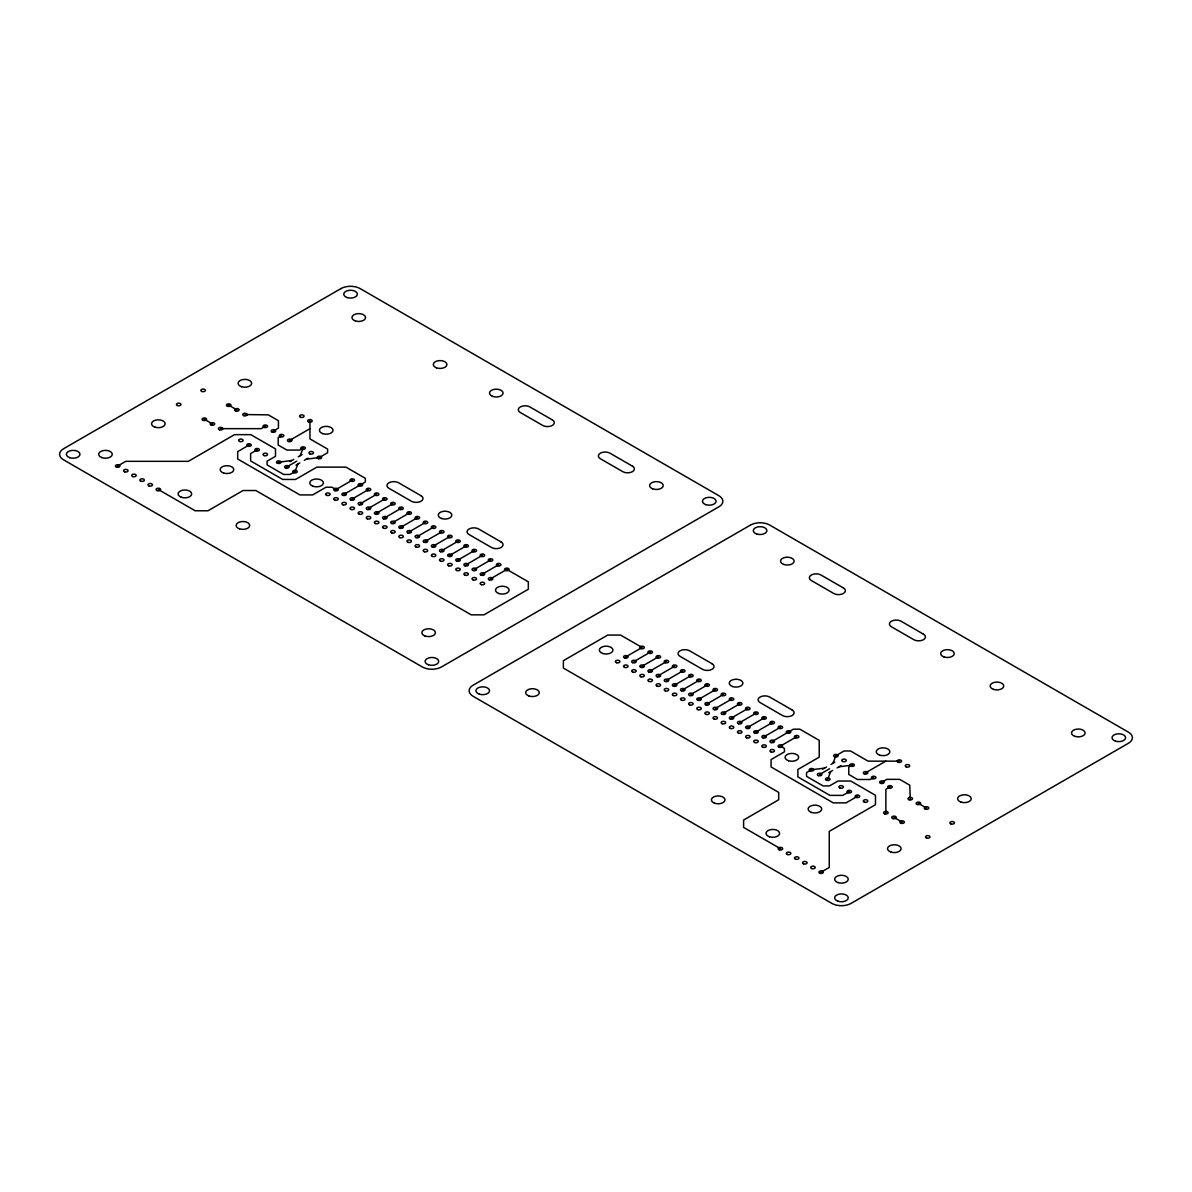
<?xml version="1.0" encoding="UTF-8"?>
<svg xmlns="http://www.w3.org/2000/svg" width="1192" height="1192" viewBox="0 0 1192 1192"><rect width="100%" height="100%" fill="white"/><g stroke="black" fill="none" stroke-linecap="round" stroke-linejoin="round"><path stroke-width="1.5" d="M300.16 455.687L303.111 448.118L299.714 450.069L286.899 450.069L278.183 445.033L278.183 437.643L281.565 435.676M297.911 464.016L294.975 471.6L290.043 474.446L283.636 474.446L267.068 464.88L267.068 461.185L275.501 456.312L275.501 448.907L250.797 434.648L234.526 434.648L188.321 461.334L125.801 461.334L117.665 466.027M832.94 763.282L835.875 755.713L844.085 750.975L850.492 750.975L868.119 761.152L899.334 761.152M827.74 779.196L830.69 771.611M265.295 426.289L261.197 428.658L220.595 428.658M249.024 445.078L237.685 451.619L237.685 459.009L299.877 494.918L312.691 494.918L326.057 487.215L331.927 487.215L335.995 489.554L352.251 480.167M273.43 430.983L278.436 428.092L278.436 420.702L268.304 414.846L244.986 414.563M257.159 449.771L250.633 453.541L250.633 460.932L282.698 479.452L295.512 479.452L316.863 467.13L345.948 467.13L365.333 478.32L365.333 482.015L344.115 494.248M289.701 440.37L309.95 428.688M289.909 461.617L293.754 459.397M298.238 456.804L302.083 454.584M286.84 466.906L296.793 461.155M295.988 465.118L299.833 462.898M304.318 460.321L308.162 458.1M352.251 498.956L368.522 489.554M360.386 503.65L376.657 494.248M368.522 508.343L384.793 498.956M376.657 513.037L392.928 503.65M384.793 517.745L401.063 508.343M392.928 522.439L409.199 513.037M401.063 527.132L417.334 517.745M409.199 531.826L425.47 522.439M417.334 536.519L433.605 527.132M425.47 541.228L441.74 531.826M433.605 545.921L449.876 536.519M441.74 550.615L458.011 541.228M449.876 555.308L466.147 545.921M458.011 560.017L474.282 550.615M466.147 564.71L482.417 555.308M474.282 569.404L490.553 560.017M482.417 574.097L498.688 564.71M490.553 578.805L506.823 569.404L528.339 581.815L528.339 589.221L483.967 614.834L471.168 614.834L255.863 490.523L243.049 490.523L207.974 510.772L195.16 510.772L158.342 489.51M625.8 656.881L642.071 647.48L620.555 635.068L607.741 635.068L563.384 660.681L563.384 668.071L778.689 792.382L778.689 799.772L743.614 820.022L743.614 827.427L780.432 848.674M633.935 661.575L650.206 652.173M642.071 666.268L658.342 656.881M650.206 670.962L666.477 661.575M658.342 675.67L674.612 666.268M666.477 680.364L682.748 670.962M674.612 685.057L690.883 675.67M682.748 689.751L699.019 680.364M690.883 694.444L707.154 685.057M699.019 699.153L715.289 689.751M707.154 703.846L723.425 694.444M715.289 708.54L731.56 699.153M723.425 713.233L739.696 703.846M731.56 717.942L747.831 708.54M739.696 722.635L755.966 713.233M747.831 727.329L764.087 717.942M755.966 732.022L772.222 722.635M764.087 736.731L780.358 727.329M772.222 741.424L793.44 729.176L799.832 729.176L819.217 740.366L819.217 757.158L797.865 769.481L797.865 776.886L829.93 795.392L842.744 795.392L849.285 791.622M796.628 736.731L780.358 746.117L784.425 748.472L784.425 751.854L771.075 759.572L771.075 766.963L833.268 802.872L846.082 802.872L857.421 796.316M822.689 769.212L826.533 766.992M831.018 764.4L834.862 762.18M819.604 774.502L829.572 768.751M828.768 772.714L832.612 770.494M837.097 767.916L840.941 765.696M865.556 772.833L885.805 761.152M873.691 777.542L870.294 779.493L857.48 779.493L848.764 774.457L848.764 767.067L852.146 765.1L839.019 766.799M881.827 782.235L886.833 779.344L899.632 779.344L909.764 785.185L910.256 798.655M889.962 786.929L885.865 789.298L885.865 812.735M821.109 872.157L829.245 867.463L829.245 831.375L875.464 804.689L875.464 795.302L850.76 781.043L837.946 781.043L829.513 785.915L823.106 785.915L806.537 776.35L806.537 772.639L811.469 769.794L824.611 768.095M278.704 462.198L291.831 460.499M306.24 459.203L319.382 457.505L327.577 452.766L327.577 449.071L309.95 438.894L309.95 420.865M228.715 405.161L236.85 409.869M918.391 803.348L926.527 808.042M204.324 419.256L212.459 423.95M894 817.444L902.135 822.137M340.942 288.598L63.563 448.743A13.589 7.852 0 0 0 63.563 459.829L422.296 666.939A13.589 7.852 0 0 0 441.502 666.939L718.88 506.809A13.589 7.852 0 0 0 718.88 495.708L360.148 288.598A13.589 7.852 0 0 0 340.942 288.598M750.498 525.061L473.12 685.191A13.589 7.852 0 0 0 473.12 696.292L831.852 903.402A13.589 7.852 0 0 0 851.058 903.402L1128.437 743.257A13.589 7.852 0 0 0 1128.437 732.171L769.704 525.061A13.589 7.852 0 0 0 750.498 525.061M552.328 419.897L529.904 406.949A6.794 3.919 0 0 0 520.293 406.949A6.794 3.919 0 0 0 520.293 412.492L542.718 425.44A6.794 3.919 0 0 0 552.328 425.44A6.794 3.919 0 0 0 552.328 419.897M632.401 466.117L609.976 453.183A6.794 3.919 0 0 0 600.366 453.183A6.794 3.919 0 0 0 600.366 458.726L622.79 471.674A6.794 3.919 0 0 0 632.401 471.674A6.794 3.919 0 0 0 632.401 466.117M843.37 587.924L820.96 574.991A6.794 3.919 0 0 0 811.35 574.991A6.794 3.919 0 0 0 811.35 580.534L833.759 593.482A6.794 3.919 0 0 0 843.37 593.482A6.794 3.919 0 0 0 843.37 587.924M923.442 634.159L901.033 621.211A6.794 3.919 0 0 0 891.422 621.211A6.794 3.919 0 0 0 891.422 626.769L913.832 639.702A6.794 3.919 0 0 0 923.442 639.702A6.794 3.919 0 0 0 923.442 634.159M421.014 495.708L398.59 482.76A6.794 3.919 0 0 0 388.979 482.76A6.794 3.919 0 0 0 388.979 488.318L411.404 501.251A6.794 3.919 0 0 0 421.014 501.251A6.794 3.919 0 0 0 421.014 495.708M501.087 541.943L478.663 528.995A6.794 3.919 0 0 0 469.052 528.995A6.794 3.919 0 0 0 469.052 534.538L491.477 547.486A6.794 3.919 0 0 0 501.087 547.486A6.794 3.919 0 0 0 501.087 541.943M712.056 663.75L689.632 650.802A6.794 3.919 0 0 0 680.036 650.802A6.794 3.919 0 0 0 680.036 656.345L702.446 669.293A6.794 3.919 0 0 0 712.056 669.293A6.794 3.919 0 0 0 712.056 663.75M792.129 709.97L769.704 697.037A6.794 3.919 0 0 0 760.094 697.037A6.794 3.919 0 0 0 760.094 702.58L782.518 715.528A6.794 3.919 0 0 0 792.129 715.528A6.794 3.919 0 0 0 792.129 709.97M505.557 570.491A2.265 1.311 0 0 0 509.088 569.493A2.265 1.311 0 0 0 505.84 568.226A2.265 1.311 0 0 0 505.557 570.491M351.118 481.3A2.265 1.311 0 0 0 354.516 480.167A2.265 1.311 0 0 0 351.118 479.035A2.265 1.311 0 0 0 351.118 481.3M359.12 485.949A2.265 1.311 0 0 0 362.651 484.95A2.265 1.311 0 0 0 359.403 483.684A2.265 1.311 0 0 0 359.12 485.949M293.843 472.732A2.265 1.311 0 0 0 297.24 471.6A2.265 1.311 0 0 0 293.843 470.467A2.265 1.311 0 0 0 293.843 472.732M285.707 468.039A2.265 1.311 0 0 0 289.105 466.906A2.265 1.311 0 0 0 285.707 465.774A2.265 1.311 0 0 0 285.707 468.039M277.572 463.33A2.265 1.311 0 0 0 280.969 462.198A2.265 1.311 0 0 0 277.572 461.066A2.265 1.311 0 0 0 277.572 463.33M301.829 449.19A2.265 1.311 0 0 0 305.361 448.207A2.265 1.311 0 0 0 302.112 446.94A2.265 1.311 0 0 0 301.829 449.19M318.249 458.637A2.265 1.311 0 0 0 321.646 457.505A2.265 1.311 0 0 0 318.249 456.372A2.265 1.311 0 0 0 318.249 458.637M227.583 406.293A2.265 1.311 0 0 0 230.98 405.161A2.265 1.311 0 0 0 227.583 404.028A2.265 1.311 0 0 0 227.583 406.293M235.584 410.942A2.265 1.311 0 0 0 239.115 409.959A2.265 1.311 0 0 0 235.867 408.692A2.265 1.311 0 0 0 235.584 410.942M243.719 415.65A2.265 1.311 0 0 0 247.251 414.652A2.265 1.311 0 0 0 244.002 413.386A2.265 1.311 0 0 0 243.719 415.65M203.042 420.344A2.265 1.311 0 0 0 206.574 419.346A2.265 1.311 0 0 0 203.325 418.079A2.265 1.311 0 0 0 203.042 420.344M219.462 429.791A2.265 1.311 0 0 0 222.859 428.658A2.265 1.311 0 0 0 219.462 427.526A2.265 1.311 0 0 0 219.462 429.791M211.178 425.037A2.265 1.311 0 0 0 214.709 424.054A2.265 1.311 0 0 0 211.461 422.773A2.265 1.311 0 0 0 211.178 425.037M288.568 441.502A2.265 1.311 0 0 0 291.965 440.37A2.265 1.311 0 0 0 288.568 439.237A2.265 1.311 0 0 0 288.568 441.502M280.433 436.808A2.265 1.311 0 0 0 283.83 435.676A2.265 1.311 0 0 0 280.433 434.544A2.265 1.311 0 0 0 280.433 436.808M272.163 432.07A2.265 1.311 0 0 0 275.695 431.072A2.265 1.311 0 0 0 272.447 429.805A2.265 1.311 0 0 0 272.163 432.07M264.162 427.421A2.265 1.311 0 0 0 267.559 426.289A2.265 1.311 0 0 0 264.162 425.157A2.265 1.311 0 0 0 264.162 427.421M247.757 446.151A2.265 1.311 0 0 0 251.288 445.167A2.265 1.311 0 0 0 248.04 443.901A2.265 1.311 0 0 0 247.757 446.151M264.162 455.597A2.265 1.311 0 0 0 267.559 454.465A2.265 1.311 0 0 0 264.162 453.332A2.265 1.311 0 0 0 264.162 455.597M256.027 450.904A2.265 1.311 0 0 0 259.424 449.771A2.265 1.311 0 0 0 256.027 448.639A2.265 1.311 0 0 0 256.027 450.904M497.556 565.842A2.265 1.311 0 0 0 500.953 564.71A2.265 1.311 0 0 0 497.556 563.578A2.265 1.311 0 0 0 497.556 565.842M489.286 561.089A2.265 1.311 0 0 0 492.817 560.106A2.265 1.311 0 0 0 489.569 558.839A2.265 1.311 0 0 0 489.286 561.089M481.285 556.44A2.265 1.311 0 0 0 484.682 555.308A2.265 1.311 0 0 0 481.285 554.176A2.265 1.311 0 0 0 481.285 556.44M473.015 551.702A2.265 1.311 0 0 0 476.547 550.704A2.265 1.311 0 0 0 473.298 549.438A2.265 1.311 0 0 0 473.015 551.702M465.014 547.053A2.265 1.311 0 0 0 468.411 545.921A2.265 1.311 0 0 0 465.014 544.789A2.265 1.311 0 0 0 465.014 547.053M456.745 542.3A2.265 1.311 0 0 0 460.276 541.317A2.265 1.311 0 0 0 457.028 540.05A2.265 1.311 0 0 0 456.745 542.3M448.743 537.652A2.265 1.311 0 0 0 452.14 536.519A2.265 1.311 0 0 0 448.743 535.387A2.265 1.311 0 0 0 448.743 537.652M440.474 532.913A2.265 1.311 0 0 0 444.005 531.93A2.265 1.311 0 0 0 440.757 530.649A2.265 1.311 0 0 0 440.474 532.913M432.473 528.265A2.265 1.311 0 0 0 435.87 527.132A2.265 1.311 0 0 0 432.473 526A2.265 1.311 0 0 0 432.473 528.265M424.203 523.512A2.265 1.311 0 0 0 427.734 522.528A2.265 1.311 0 0 0 424.486 521.262A2.265 1.311 0 0 0 424.203 523.512M416.068 518.818A2.265 1.311 0 0 0 419.599 517.835A2.265 1.311 0 0 0 416.351 516.568A2.265 1.311 0 0 0 416.068 518.818M407.932 514.125A2.265 1.311 0 0 0 411.463 513.141A2.265 1.311 0 0 0 408.215 511.86A2.265 1.311 0 0 0 407.932 514.125M399.797 509.431A2.265 1.311 0 0 0 403.328 508.433A2.265 1.311 0 0 0 400.08 507.166A2.265 1.311 0 0 0 399.797 509.431M391.796 504.782A2.265 1.311 0 0 0 395.193 503.65A2.265 1.311 0 0 0 391.796 502.517A2.265 1.311 0 0 0 391.796 504.782M383.66 500.089A2.265 1.311 0 0 0 387.057 498.956A2.265 1.311 0 0 0 383.66 497.824A2.265 1.311 0 0 0 383.66 500.089M375.525 495.38A2.265 1.311 0 0 0 378.922 494.248A2.265 1.311 0 0 0 375.525 493.115A2.265 1.311 0 0 0 375.525 495.38M367.389 490.687A2.265 1.311 0 0 0 370.786 489.554A2.265 1.311 0 0 0 367.389 488.422A2.265 1.311 0 0 0 367.389 490.687M308.817 421.998A2.265 1.311 0 0 0 312.215 420.865A2.265 1.311 0 0 0 308.817 419.733A2.265 1.311 0 0 0 308.817 421.998M334.863 490.687A2.265 1.311 0 0 0 338.26 489.554A2.265 1.311 0 0 0 334.863 488.422A2.265 1.311 0 0 0 334.863 490.687M489.286 579.878A2.265 1.311 0 0 0 492.817 578.895A2.265 1.311 0 0 0 489.569 577.628A2.265 1.311 0 0 0 489.286 579.878M481.285 575.229A2.265 1.311 0 0 0 484.682 574.097A2.265 1.311 0 0 0 481.285 572.965A2.265 1.311 0 0 0 481.285 575.229M473.015 570.491A2.265 1.311 0 0 0 476.547 569.493A2.265 1.311 0 0 0 473.298 568.226A2.265 1.311 0 0 0 473.015 570.491M465.014 565.842A2.265 1.311 0 0 0 468.411 564.71A2.265 1.311 0 0 0 465.014 563.578A2.265 1.311 0 0 0 465.014 565.842M456.879 561.149A2.265 1.311 0 0 0 460.276 560.017A2.265 1.311 0 0 0 456.879 558.884A2.265 1.311 0 0 0 456.879 561.149M448.609 556.396A2.265 1.311 0 0 0 452.14 555.412A2.265 1.311 0 0 0 448.892 554.131A2.265 1.311 0 0 0 448.609 556.396M440.474 551.702A2.265 1.311 0 0 0 444.005 550.704A2.265 1.311 0 0 0 440.757 549.438A2.265 1.311 0 0 0 440.474 551.702M432.338 547.009A2.265 1.311 0 0 0 435.87 546.01A2.265 1.311 0 0 0 432.622 544.744A2.265 1.311 0 0 0 432.338 547.009M424.337 542.36A2.265 1.311 0 0 0 427.734 541.228A2.265 1.311 0 0 0 424.337 540.095A2.265 1.311 0 0 0 424.337 542.36M416.068 537.607A2.265 1.311 0 0 0 419.599 536.623A2.265 1.311 0 0 0 416.351 535.357A2.265 1.311 0 0 0 416.068 537.607M407.932 532.913A2.265 1.311 0 0 0 411.463 531.93A2.265 1.311 0 0 0 408.215 530.649A2.265 1.311 0 0 0 407.932 532.913M399.931 528.265A2.265 1.311 0 0 0 403.328 527.132A2.265 1.311 0 0 0 399.931 526A2.265 1.311 0 0 0 399.931 528.265M391.661 523.512A2.265 1.311 0 0 0 395.193 522.528A2.265 1.311 0 0 0 391.945 521.262A2.265 1.311 0 0 0 391.661 523.512M383.66 518.878A2.265 1.311 0 0 0 387.057 517.745A2.265 1.311 0 0 0 383.66 516.613A2.265 1.311 0 0 0 383.66 518.878M375.525 514.169A2.265 1.311 0 0 0 378.922 513.037A2.265 1.311 0 0 0 375.525 511.904A2.265 1.311 0 0 0 375.525 514.169M367.389 509.476A2.265 1.311 0 0 0 370.786 508.343A2.265 1.311 0 0 0 367.389 507.211A2.265 1.311 0 0 0 367.389 509.476M359.254 504.782A2.265 1.311 0 0 0 362.651 503.65A2.265 1.311 0 0 0 359.254 502.517A2.265 1.311 0 0 0 359.254 504.782M350.984 500.029A2.265 1.311 0 0 0 354.516 499.046A2.265 1.311 0 0 0 351.267 497.779A2.265 1.311 0 0 0 350.984 500.029M342.849 495.336A2.265 1.311 0 0 0 346.38 494.352A2.265 1.311 0 0 0 343.132 493.086A2.265 1.311 0 0 0 342.849 495.336M334.863 500.089A2.265 1.311 0 0 0 338.26 498.956A2.265 1.311 0 0 0 334.863 497.824A2.265 1.311 0 0 0 334.863 500.089M342.983 504.782A2.265 1.311 0 0 0 346.38 503.65A2.265 1.311 0 0 0 342.983 502.517A2.265 1.311 0 0 0 342.983 504.782M351.118 509.476A2.265 1.311 0 0 0 354.516 508.343A2.265 1.311 0 0 0 351.118 507.211A2.265 1.311 0 0 0 351.118 509.476M359.254 514.169A2.265 1.311 0 0 0 362.651 513.037A2.265 1.311 0 0 0 359.254 511.904A2.265 1.311 0 0 0 359.254 514.169M367.389 518.878A2.265 1.311 0 0 0 370.786 517.745A2.265 1.311 0 0 0 367.389 516.613A2.265 1.311 0 0 0 367.389 518.878M375.525 523.571A2.265 1.311 0 0 0 378.922 522.439A2.265 1.311 0 0 0 375.525 521.306A2.265 1.311 0 0 0 375.525 523.571M383.66 528.265A2.265 1.311 0 0 0 387.057 527.132A2.265 1.311 0 0 0 383.66 526A2.265 1.311 0 0 0 383.66 528.265M391.796 532.958A2.265 1.311 0 0 0 395.193 531.826A2.265 1.311 0 0 0 391.796 530.693A2.265 1.311 0 0 0 391.796 532.958M399.931 537.652A2.265 1.311 0 0 0 403.328 536.519A2.265 1.311 0 0 0 399.931 535.387A2.265 1.311 0 0 0 399.931 537.652M408.066 542.36A2.265 1.311 0 0 0 411.463 541.228A2.265 1.311 0 0 0 408.066 540.095A2.265 1.311 0 0 0 408.066 542.36M416.202 547.053A2.265 1.311 0 0 0 419.599 545.921A2.265 1.311 0 0 0 416.202 544.789A2.265 1.311 0 0 0 416.202 547.053M424.337 551.747A2.265 1.311 0 0 0 427.734 550.615A2.265 1.311 0 0 0 424.337 549.482A2.265 1.311 0 0 0 424.337 551.747M432.473 556.44A2.265 1.311 0 0 0 435.87 555.308A2.265 1.311 0 0 0 432.473 554.176A2.265 1.311 0 0 0 432.473 556.44M440.608 561.149A2.265 1.311 0 0 0 444.005 560.017A2.265 1.311 0 0 0 440.608 558.884A2.265 1.311 0 0 0 440.608 561.149M448.743 565.842A2.265 1.311 0 0 0 452.14 564.71A2.265 1.311 0 0 0 448.743 563.578A2.265 1.311 0 0 0 448.743 565.842M456.879 570.536A2.265 1.311 0 0 0 460.276 569.404A2.265 1.311 0 0 0 456.879 568.271A2.265 1.311 0 0 0 456.879 570.536M465.014 575.229A2.265 1.311 0 0 0 468.411 574.097A2.265 1.311 0 0 0 465.014 572.965A2.265 1.311 0 0 0 465.014 575.229M473.149 579.938A2.265 1.311 0 0 0 476.547 578.805A2.265 1.311 0 0 0 473.149 577.673A2.265 1.311 0 0 0 473.149 579.938M481.285 584.631A2.265 1.311 0 0 0 484.682 583.499A2.265 1.311 0 0 0 481.285 582.366A2.265 1.311 0 0 0 481.285 584.631M157.21 490.642A2.265 1.311 0 0 0 160.607 489.51A2.265 1.311 0 0 0 157.21 488.377A2.265 1.311 0 0 0 157.21 490.642M140.939 481.255A2.265 1.311 0 0 0 144.336 480.123A2.265 1.311 0 0 0 140.939 478.99A2.265 1.311 0 0 0 140.939 481.255M132.804 476.562A2.265 1.311 0 0 0 136.201 475.429A2.265 1.311 0 0 0 132.804 474.297A2.265 1.311 0 0 0 132.804 476.562M116.533 467.16A2.265 1.311 0 0 0 119.93 466.027A2.265 1.311 0 0 0 116.533 464.895A2.265 1.311 0 0 0 116.533 467.16M300.682 417.304A2.265 1.311 0 0 0 304.079 416.172A2.265 1.311 0 0 0 300.682 415.04A2.265 1.311 0 0 0 300.682 417.304M124.668 471.853A2.265 1.311 0 0 0 128.066 470.721A2.265 1.311 0 0 0 124.668 469.588A2.265 1.311 0 0 0 124.668 471.853M149.075 485.949A2.265 1.311 0 0 0 152.472 484.816A2.265 1.311 0 0 0 149.075 483.684A2.265 1.311 0 0 0 149.075 485.949M326.727 495.38A2.265 1.311 0 0 0 330.124 494.248A2.265 1.311 0 0 0 326.727 493.115A2.265 1.311 0 0 0 326.727 495.38M239.756 441.502A2.265 1.311 0 0 0 243.153 440.37A2.265 1.311 0 0 0 239.756 439.237A2.265 1.311 0 0 0 239.756 441.502M177.563 405.593A2.265 1.311 0 0 0 180.96 404.46A2.265 1.311 0 0 0 177.563 403.328A2.265 1.311 0 0 0 177.563 405.593M201.97 391.512A2.265 1.311 0 0 0 205.367 390.38A2.265 1.311 0 0 0 201.97 389.248A2.265 1.311 0 0 0 201.97 391.512M309.965 453.899A2.265 1.311 0 0 0 313.496 452.9A2.265 1.311 0 0 0 310.248 451.634A2.265 1.311 0 0 0 309.965 453.899M498.912 593.542A6.794 3.919 0 0 0 509.103 590.144A6.794 3.919 0 0 0 498.912 586.747A6.794 3.919 0 0 0 498.912 593.542M424.829 635.932A6.794 3.919 0 0 0 435.423 632.952A6.794 3.919 0 0 0 425.678 629.153A6.794 3.919 0 0 0 424.829 635.932M239.518 528.846A6.794 3.919 0 0 0 249.709 525.448A6.794 3.919 0 0 0 239.518 522.051A6.794 3.919 0 0 0 239.518 528.846M312.766 486.157A6.794 3.919 0 0 0 323.36 483.192A6.794 3.919 0 0 0 313.615 479.378A6.794 3.919 0 0 0 312.766 486.157M223.575 473.015A6.794 3.919 0 0 0 233.766 469.618A6.794 3.919 0 0 0 223.575 466.221A6.794 3.919 0 0 0 223.575 473.015M181.08 497.168A6.794 3.919 0 0 0 191.674 494.188A6.794 3.919 0 0 0 181.929 490.389A6.794 3.919 0 0 0 181.08 497.168M154.945 427.153A6.794 3.919 0 0 0 165.137 423.756A6.794 3.919 0 0 0 154.945 420.359A6.794 3.919 0 0 0 154.945 427.153M101.663 457.534A6.794 3.919 0 0 0 112.242 454.569A6.794 3.919 0 0 0 102.497 450.755A6.794 3.919 0 0 0 101.663 457.534M241.484 386.685A6.794 3.919 0 0 0 251.676 383.288A6.794 3.919 0 0 0 241.484 379.89A6.794 3.919 0 0 0 241.484 386.685M322.823 433.665A6.794 3.919 0 0 0 333.015 430.267A6.794 3.919 0 0 0 322.823 426.87A6.794 3.919 0 0 0 322.823 433.665M436.317 367.762A6.794 3.919 0 0 0 446.896 364.782A6.794 3.919 0 0 0 437.151 360.982A6.794 3.919 0 0 0 436.317 367.762M355.365 320.931A6.794 3.919 0 0 0 365.557 317.534A6.794 3.919 0 0 0 355.365 314.137A6.794 3.919 0 0 0 355.365 320.931M652.605 488.795A6.794 3.919 0 0 0 663.199 485.815A6.794 3.919 0 0 0 653.454 482.015A6.794 3.919 0 0 0 652.605 488.795M492.475 396.325A6.794 3.919 0 0 0 503.054 393.36A6.794 3.919 0 0 0 493.309 389.56A6.794 3.919 0 0 0 492.475 396.325M441.636 518.52A6.794 3.919 0 0 0 451.828 515.123A6.794 3.919 0 0 0 441.636 511.726A6.794 3.919 0 0 0 441.636 518.52M347.155 297.553A6.794 3.919 0 0 0 357.347 294.156A6.794 3.919 0 0 0 347.155 290.759A6.794 3.919 0 0 0 347.155 297.553M705.873 504.648A6.794 3.919 0 0 0 716.064 501.251A6.794 3.919 0 0 0 705.873 497.854A6.794 3.919 0 0 0 705.873 504.648M428.509 664.793A6.794 3.919 0 0 0 438.701 661.396A6.794 3.919 0 0 0 428.509 657.999A6.794 3.919 0 0 0 428.509 664.793M69.777 457.683A6.794 3.919 0 0 0 79.968 454.286A6.794 3.919 0 0 0 69.777 450.889A6.794 3.919 0 0 0 69.777 457.683M640.938 648.612A2.265 1.311 0 0 0 644.336 647.48A2.265 1.311 0 0 0 640.938 646.347A2.265 1.311 0 0 0 640.938 648.612M795.496 737.848A2.265 1.311 0 0 0 798.893 736.731A2.265 1.311 0 0 0 795.496 735.598A2.265 1.311 0 0 0 795.496 737.848M787.361 733.154A2.265 1.311 0 0 0 790.758 732.022A2.265 1.311 0 0 0 787.361 730.89A2.265 1.311 0 0 0 787.361 733.154M810.337 770.926A2.265 1.311 0 0 0 813.734 769.794A2.265 1.311 0 0 0 810.337 768.661A2.265 1.311 0 0 0 810.337 770.926M818.472 775.634A2.265 1.311 0 0 0 821.869 774.502A2.265 1.311 0 0 0 818.472 773.37A2.265 1.311 0 0 0 818.472 775.634M826.607 780.328A2.265 1.311 0 0 0 830.004 779.196A2.265 1.311 0 0 0 826.607 778.063A2.265 1.311 0 0 0 826.607 780.328M851.013 766.232A2.265 1.311 0 0 0 854.411 765.1A2.265 1.311 0 0 0 851.013 763.968A2.265 1.311 0 0 0 851.013 766.232M834.743 756.846A2.265 1.311 0 0 0 838.14 755.713A2.265 1.311 0 0 0 834.743 754.581A2.265 1.311 0 0 0 834.743 756.846M925.394 809.174A2.265 1.311 0 0 0 928.792 808.042A2.265 1.311 0 0 0 925.394 806.909A2.265 1.311 0 0 0 925.394 809.174M917.259 804.481A2.265 1.311 0 0 0 920.656 803.348A2.265 1.311 0 0 0 917.259 802.216A2.265 1.311 0 0 0 917.259 804.481M909.123 799.787A2.265 1.311 0 0 0 912.521 798.655A2.265 1.311 0 0 0 909.123 797.523A2.265 1.311 0 0 0 909.123 799.787M901.003 823.27A2.265 1.311 0 0 0 904.4 822.137A2.265 1.311 0 0 0 901.003 821.005A2.265 1.311 0 0 0 901.003 823.27M884.732 813.868A2.265 1.311 0 0 0 888.129 812.735A2.265 1.311 0 0 0 884.732 811.603A2.265 1.311 0 0 0 884.732 813.868M892.868 818.576A2.265 1.311 0 0 0 896.265 817.444A2.265 1.311 0 0 0 892.868 816.311A2.265 1.311 0 0 0 892.868 818.576M864.423 773.966A2.265 1.311 0 0 0 867.821 772.833A2.265 1.311 0 0 0 864.423 771.701A2.265 1.311 0 0 0 864.423 773.966M872.425 778.614A2.265 1.311 0 0 0 875.941 777.631A2.265 1.311 0 0 0 872.693 776.364A2.265 1.311 0 0 0 872.425 778.614M880.694 783.367A2.265 1.311 0 0 0 884.091 782.235A2.265 1.311 0 0 0 880.694 781.103A2.265 1.311 0 0 0 880.694 783.367M888.83 788.061A2.265 1.311 0 0 0 892.227 786.929A2.265 1.311 0 0 0 888.83 785.796A2.265 1.311 0 0 0 888.83 788.061M856.288 797.448A2.265 1.311 0 0 0 859.685 796.316A2.265 1.311 0 0 0 856.288 795.198A2.265 1.311 0 0 0 856.288 797.448M840.017 788.061A2.265 1.311 0 0 0 843.414 786.929A2.265 1.311 0 0 0 840.017 785.796A2.265 1.311 0 0 0 840.017 788.061M848.019 792.71A2.265 1.311 0 0 0 851.535 791.726A2.265 1.311 0 0 0 848.287 790.445A2.265 1.311 0 0 0 848.019 792.71M648.925 653.261A2.265 1.311 0 0 0 652.456 652.277A2.265 1.311 0 0 0 649.208 651.011A2.265 1.311 0 0 0 648.925 653.261M657.209 658.014A2.265 1.311 0 0 0 660.606 656.881A2.265 1.311 0 0 0 657.209 655.749A2.265 1.311 0 0 0 657.209 658.014M665.196 662.663A2.265 1.311 0 0 0 668.727 661.664A2.265 1.311 0 0 0 665.479 660.398A2.265 1.311 0 0 0 665.196 662.663M673.48 667.401A2.265 1.311 0 0 0 676.877 666.268A2.265 1.311 0 0 0 673.48 665.136A2.265 1.311 0 0 0 673.48 667.401M681.466 672.05A2.265 1.311 0 0 0 684.998 671.066A2.265 1.311 0 0 0 681.75 669.785A2.265 1.311 0 0 0 681.466 672.05M689.751 676.803A2.265 1.311 0 0 0 693.148 675.67A2.265 1.311 0 0 0 689.751 674.538A2.265 1.311 0 0 0 689.751 676.803M697.886 681.496A2.265 1.311 0 0 0 701.283 680.364A2.265 1.311 0 0 0 697.886 679.231A2.265 1.311 0 0 0 697.886 681.496M706.022 686.19A2.265 1.311 0 0 0 709.419 685.057A2.265 1.311 0 0 0 706.022 683.925A2.265 1.311 0 0 0 706.022 686.19M714.157 690.883A2.265 1.311 0 0 0 717.554 689.751A2.265 1.311 0 0 0 714.157 688.618A2.265 1.311 0 0 0 714.157 690.883M722.292 695.577A2.265 1.311 0 0 0 725.69 694.444A2.265 1.311 0 0 0 722.292 693.312A2.265 1.311 0 0 0 722.292 695.577M730.279 700.226A2.265 1.311 0 0 0 733.81 699.242A2.265 1.311 0 0 0 730.562 697.976A2.265 1.311 0 0 0 730.279 700.226M738.563 704.979A2.265 1.311 0 0 0 741.96 703.846A2.265 1.311 0 0 0 738.563 702.714A2.265 1.311 0 0 0 738.563 704.979M746.55 709.627A2.265 1.311 0 0 0 750.081 708.629A2.265 1.311 0 0 0 746.833 707.363A2.265 1.311 0 0 0 746.55 709.627M754.834 714.366A2.265 1.311 0 0 0 758.231 713.233A2.265 1.311 0 0 0 754.834 712.101A2.265 1.311 0 0 0 754.834 714.366M762.954 719.074A2.265 1.311 0 0 0 766.352 717.942A2.265 1.311 0 0 0 762.954 716.809A2.265 1.311 0 0 0 762.954 719.074M771.09 723.768A2.265 1.311 0 0 0 774.487 722.635A2.265 1.311 0 0 0 771.09 721.503A2.265 1.311 0 0 0 771.09 723.768M779.225 728.461A2.265 1.311 0 0 0 782.622 727.329A2.265 1.311 0 0 0 779.225 726.196A2.265 1.311 0 0 0 779.225 728.461M898.202 762.284A2.265 1.311 0 0 0 901.599 761.152A2.265 1.311 0 0 0 898.202 760.019A2.265 1.311 0 0 0 898.202 762.284M779.225 747.25A2.265 1.311 0 0 0 782.622 746.117A2.265 1.311 0 0 0 779.225 744.985A2.265 1.311 0 0 0 779.225 747.25M624.668 658.014A2.265 1.311 0 0 0 628.065 656.881A2.265 1.311 0 0 0 624.668 655.749A2.265 1.311 0 0 0 624.668 658.014M632.654 662.663A2.265 1.311 0 0 0 636.185 661.664A2.265 1.311 0 0 0 632.937 660.398A2.265 1.311 0 0 0 632.654 662.663M640.938 667.401A2.265 1.311 0 0 0 644.336 666.268A2.265 1.311 0 0 0 640.938 665.136A2.265 1.311 0 0 0 640.938 667.401M648.925 672.05A2.265 1.311 0 0 0 652.456 671.066A2.265 1.311 0 0 0 649.208 669.785A2.265 1.311 0 0 0 648.925 672.05M657.209 676.803A2.265 1.311 0 0 0 660.606 675.67A2.265 1.311 0 0 0 657.209 674.538A2.265 1.311 0 0 0 657.209 676.803M665.345 681.496A2.265 1.311 0 0 0 668.742 680.364A2.265 1.311 0 0 0 665.345 679.231A2.265 1.311 0 0 0 665.345 681.496M673.48 686.19A2.265 1.311 0 0 0 676.877 685.057A2.265 1.311 0 0 0 673.48 683.925A2.265 1.311 0 0 0 673.48 686.19M681.466 690.838A2.265 1.311 0 0 0 684.998 689.855A2.265 1.311 0 0 0 681.75 688.574A2.265 1.311 0 0 0 681.466 690.838M689.751 695.577A2.265 1.311 0 0 0 693.148 694.444A2.265 1.311 0 0 0 689.751 693.312A2.265 1.311 0 0 0 689.751 695.577M697.886 700.285A2.265 1.311 0 0 0 701.283 699.153A2.265 1.311 0 0 0 697.886 698.02A2.265 1.311 0 0 0 697.886 700.285M706.022 704.979A2.265 1.311 0 0 0 709.419 703.846A2.265 1.311 0 0 0 706.022 702.714A2.265 1.311 0 0 0 706.022 704.979M714.157 709.672A2.265 1.311 0 0 0 717.554 708.54A2.265 1.311 0 0 0 714.157 707.407A2.265 1.311 0 0 0 714.157 709.672M722.292 714.366A2.265 1.311 0 0 0 725.69 713.233A2.265 1.311 0 0 0 722.292 712.101A2.265 1.311 0 0 0 722.292 714.366M730.279 719.014A2.265 1.311 0 0 0 733.81 718.031A2.265 1.311 0 0 0 730.562 716.764A2.265 1.311 0 0 0 730.279 719.014M738.563 723.768A2.265 1.311 0 0 0 741.96 722.635A2.265 1.311 0 0 0 738.563 721.503A2.265 1.311 0 0 0 738.563 723.768M746.699 728.461A2.265 1.311 0 0 0 750.096 727.329A2.265 1.311 0 0 0 746.699 726.196A2.265 1.311 0 0 0 746.699 728.461M754.834 733.154A2.265 1.311 0 0 0 758.231 732.022A2.265 1.311 0 0 0 754.834 730.89A2.265 1.311 0 0 0 754.834 733.154M762.954 737.848A2.265 1.311 0 0 0 766.352 736.731A2.265 1.311 0 0 0 762.954 735.598A2.265 1.311 0 0 0 762.954 737.848M771.09 742.556A2.265 1.311 0 0 0 774.487 741.424A2.265 1.311 0 0 0 771.09 740.292A2.265 1.311 0 0 0 771.09 742.556M762.954 747.25A2.265 1.311 0 0 0 766.352 746.117A2.265 1.311 0 0 0 762.954 744.985A2.265 1.311 0 0 0 762.954 747.25M754.834 742.556A2.265 1.311 0 0 0 758.231 741.424A2.265 1.311 0 0 0 754.834 740.292A2.265 1.311 0 0 0 754.834 742.556M746.699 737.848A2.265 1.311 0 0 0 750.096 736.731A2.265 1.311 0 0 0 746.699 735.598A2.265 1.311 0 0 0 746.699 737.848M738.563 733.154A2.265 1.311 0 0 0 741.96 732.022A2.265 1.311 0 0 0 738.563 730.89A2.265 1.311 0 0 0 738.563 733.154M730.428 728.461A2.265 1.311 0 0 0 733.825 727.329A2.265 1.311 0 0 0 730.428 726.196A2.265 1.311 0 0 0 730.428 728.461M722.143 723.723A2.265 1.311 0 0 0 725.675 722.725A2.265 1.311 0 0 0 722.427 721.458A2.265 1.311 0 0 0 722.143 723.723M714.157 719.074A2.265 1.311 0 0 0 717.554 717.942A2.265 1.311 0 0 0 714.157 716.809A2.265 1.311 0 0 0 714.157 719.074M706.022 714.366A2.265 1.311 0 0 0 709.419 713.233A2.265 1.311 0 0 0 706.022 712.101A2.265 1.311 0 0 0 706.022 714.366M697.886 709.672A2.265 1.311 0 0 0 701.283 708.54A2.265 1.311 0 0 0 697.886 707.407A2.265 1.311 0 0 0 697.886 709.672M689.602 704.934A2.265 1.311 0 0 0 693.133 703.936A2.265 1.311 0 0 0 689.885 702.669A2.265 1.311 0 0 0 689.602 704.934M681.615 700.285A2.265 1.311 0 0 0 685.013 699.153A2.265 1.311 0 0 0 681.615 698.02A2.265 1.311 0 0 0 681.615 700.285M673.48 695.577A2.265 1.311 0 0 0 676.877 694.444A2.265 1.311 0 0 0 673.48 693.312A2.265 1.311 0 0 0 673.48 695.577M665.345 690.883A2.265 1.311 0 0 0 668.742 689.751A2.265 1.311 0 0 0 665.345 688.618A2.265 1.311 0 0 0 665.345 690.883M657.06 686.145A2.265 1.311 0 0 0 660.591 685.147A2.265 1.311 0 0 0 657.343 683.88A2.265 1.311 0 0 0 657.06 686.145M649.074 681.496A2.265 1.311 0 0 0 652.471 680.364A2.265 1.311 0 0 0 649.074 679.231A2.265 1.311 0 0 0 649.074 681.496M640.789 676.743A2.265 1.311 0 0 0 644.321 675.76A2.265 1.311 0 0 0 641.072 674.493A2.265 1.311 0 0 0 640.789 676.743M632.803 672.094A2.265 1.311 0 0 0 636.2 670.962A2.265 1.311 0 0 0 632.803 669.83A2.265 1.311 0 0 0 632.803 672.094M624.519 667.356A2.265 1.311 0 0 0 628.05 666.358A2.265 1.311 0 0 0 624.802 665.091A2.265 1.311 0 0 0 624.519 667.356M616.532 662.707A2.265 1.311 0 0 0 619.929 661.575A2.265 1.311 0 0 0 616.532 660.442A2.265 1.311 0 0 0 616.532 662.707M779.3 849.807A2.265 1.311 0 0 0 782.697 848.674A2.265 1.311 0 0 0 779.3 847.542A2.265 1.311 0 0 0 779.3 849.807M795.571 859.208A2.265 1.311 0 0 0 798.968 858.076A2.265 1.311 0 0 0 795.571 856.944A2.265 1.311 0 0 0 795.571 859.208M803.572 863.857A2.265 1.311 0 0 0 807.103 862.859A2.265 1.311 0 0 0 803.855 861.592A2.265 1.311 0 0 0 803.572 863.857M819.843 873.244A2.265 1.311 0 0 0 823.374 872.261A2.265 1.311 0 0 0 820.126 870.994A2.265 1.311 0 0 0 819.843 873.244M906.337 766.977A2.265 1.311 0 0 0 909.734 765.845A2.265 1.311 0 0 0 906.337 764.713A2.265 1.311 0 0 0 906.337 766.977M811.841 868.596A2.265 1.311 0 0 0 815.239 867.463A2.265 1.311 0 0 0 811.841 866.331A2.265 1.311 0 0 0 811.841 868.596M787.435 854.515A2.265 1.311 0 0 0 790.832 853.383A2.265 1.311 0 0 0 787.435 852.25A2.265 1.311 0 0 0 787.435 854.515M771.09 751.943A2.265 1.311 0 0 0 774.487 750.811A2.265 1.311 0 0 0 771.09 749.679A2.265 1.311 0 0 0 771.09 751.943M864.423 802.156A2.265 1.311 0 0 0 867.821 801.024A2.265 1.311 0 0 0 864.423 799.892A2.265 1.311 0 0 0 864.423 802.156M926.616 838.065A2.265 1.311 0 0 0 930.013 836.933A2.265 1.311 0 0 0 926.616 835.801A2.265 1.311 0 0 0 926.616 838.065M951.022 823.97A2.265 1.311 0 0 0 954.419 822.838A2.265 1.311 0 0 0 951.022 821.705A2.265 1.311 0 0 0 951.022 823.97M842.744 761.494A2.265 1.311 0 0 0 846.275 760.496A2.265 1.311 0 0 0 843.027 759.23A2.265 1.311 0 0 0 842.744 761.494M602.75 653.484A6.794 3.919 0 0 0 612.941 650.087A6.794 3.919 0 0 0 602.75 646.69A6.794 3.919 0 0 0 602.75 653.484M529.069 696.024A6.794 3.919 0 0 0 539.261 692.627A6.794 3.919 0 0 0 529.069 689.229A6.794 3.919 0 0 0 529.069 696.024M714.395 803.11A6.794 3.919 0 0 0 724.989 800.13A6.794 3.919 0 0 0 715.245 796.331A6.794 3.919 0 0 0 714.395 803.11M788.478 760.72A6.794 3.919 0 0 0 798.67 757.322A6.794 3.919 0 0 0 788.478 753.925A6.794 3.919 0 0 0 788.478 760.72M811.514 812.452A6.794 3.919 0 0 0 821.705 809.055A6.794 3.919 0 0 0 811.514 805.658A6.794 3.919 0 0 0 811.514 812.452M769.421 836.754A6.794 3.919 0 0 0 779.613 833.357A6.794 3.919 0 0 0 769.421 829.96A6.794 3.919 0 0 0 769.421 836.754M890.931 852.071A6.794 3.919 0 0 0 901.122 848.674A6.794 3.919 0 0 0 890.931 845.277A6.794 3.919 0 0 0 890.931 852.071M838.051 882.601A6.794 3.919 0 0 0 848.242 879.204A6.794 3.919 0 0 0 838.051 875.807A6.794 3.919 0 0 0 838.051 882.601M961.02 802.112A6.794 3.919 0 0 0 971.212 798.714A6.794 3.919 0 0 0 961.02 795.317A6.794 3.919 0 0 0 961.02 802.112M879.666 755.147A6.794 3.919 0 0 0 889.858 751.75A6.794 3.919 0 0 0 879.666 748.352A6.794 3.919 0 0 0 879.666 755.147M993.562 689.393A6.794 3.919 0 0 0 1003.753 685.996A6.794 3.919 0 0 0 993.562 682.599A6.794 3.919 0 0 0 993.562 689.393M1074.916 736.358A6.794 3.919 0 0 0 1085.107 732.961A6.794 3.919 0 0 0 1074.916 729.564A6.794 3.919 0 0 0 1074.916 736.358M783.934 564.516A6.794 3.919 0 0 0 794.125 561.119A6.794 3.919 0 0 0 783.934 557.722A6.794 3.919 0 0 0 783.934 564.516M944.064 656.971A6.794 3.919 0 0 0 954.256 653.574A6.794 3.919 0 0 0 944.064 650.176A6.794 3.919 0 0 0 944.064 656.971M732.678 686.562A6.794 3.919 0 0 0 742.869 683.165A6.794 3.919 0 0 0 732.678 679.768A6.794 3.919 0 0 0 732.678 686.562M1115.429 741.111A6.794 3.919 0 0 0 1125.62 737.714A6.794 3.919 0 0 0 1115.429 734.317A6.794 3.919 0 0 0 1115.429 741.111M756.697 534.001A6.794 3.919 0 0 0 766.888 530.604A6.794 3.919 0 0 0 756.697 527.207A6.794 3.919 0 0 0 756.697 534.001M479.333 694.146A6.794 3.919 0 0 0 489.525 690.749A6.794 3.919 0 0 0 479.333 687.352A6.794 3.919 0 0 0 479.333 694.146M838.051 901.241A6.794 3.919 0 0 0 848.242 897.844A6.794 3.919 0 0 0 838.051 894.447A6.794 3.919 0 0 0 838.051 901.241"/></g></svg>
